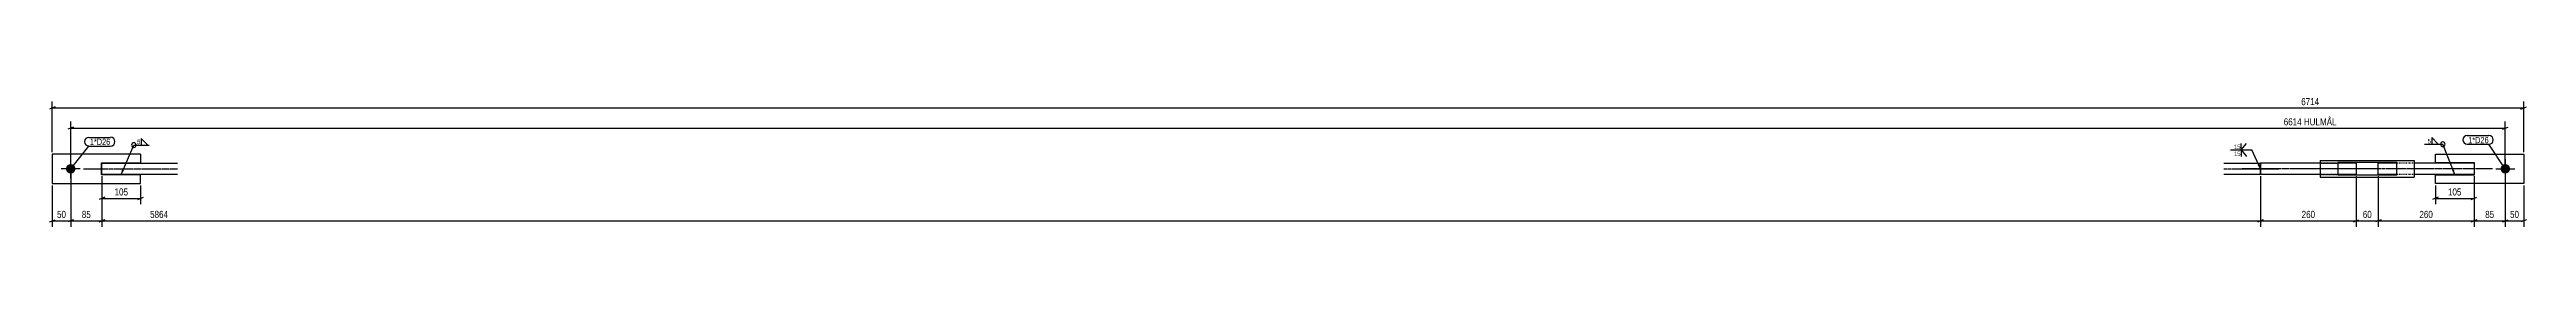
# Model space of a CAD drawing. Header units: millimetres. Extents: x 12 to 19682, y -28 to 365.
# Drawn here: x 12954 to 19682, y 12 to 365 of the extents above; entities that cross this region are included whole.
import ezdxf

# ---------------------------------------------------------------- set-up
doc = ezdxf.new("R2010")
doc.units = ezdxf.units.MM
doc.linetypes.add('DXK_LINE_DOT2', pattern=[3.9198, 1.9599, -1.9599])
doc.linetypes.add('DXK_LINE_DOT3', pattern=[5.9187, 2.979, -0.9799, 0.9799, -0.9799])
for name, color, linetype in [('MÅLSÆTNING', 7, 'Continuous'), ('STÅL', 7, 'Continuous'), ('TEKST', 7, 'Continuous')]:
    doc.layers.add(name, color=color, linetype=linetype)
doc.styles.add('Arial Narrow', font='ARIALN.TTF', dxfattribs={"height": 0.2})

msp = doc.modelspace()

# ---------------------------------------------------------------- hatches: boundary and pattern name
at = {"layer": 'STÅL', "linetype": 'Continuous'}
for points in [[(13011.1, 155.8, -1), (13011.1, 181.8, -1)], [(19624.8, 181.8, -1), (19624.8, 155.8, -1)]]:
    msp.add_hatch(color=96, dxfattribs=at).paths.add_polyline_path(points)
at = {"layer": 'TEKST', "linetype": 'Continuous'}
msp.add_hatch(color=3, dxfattribs=at).paths.add_polyline_path([(18957.3, 181.5), (18959.8, 168.8), (18951.7, 178.9)])

# ---------------------------------------------------------------- linework, layer by layer
at = {"layer": 'MÅLSÆTNING', "color": 7, "linetype": 'Continuous'}
for p, q in [((12968.6, 336.6), (12953.6, 330.6)), ((12961.1, 213.8), (12961.1, 351.3)), ((19667.3, 330.6), (19682.3, 336.6)), ((19674.8, 213.8), (19674.8, 351.3)), ((12961.1, 333.6), (19674.8, 333.6)), ((13018.6, 281.8), (13003.6, 275.8)), ((13011.1, 173.8), (13011.1, 296.6)), ((13011.1, 278.8), (19624.8, 278.8)), ((19617.3, 275.8), (19632.3, 281.8)), ((19624.8, 173.8), (19624.8, 296.6)), ((13011.1, 163.8), (13011.1, 12)), ((13096.1, 148.8), (13096.1, 72.9)), ((18959.8, 148.8), (18959.8, 12)), ((18959.8, 148.8), (18959.8, 12)), ((19219.8, 148.8), (19219.8, 12)), ((19279.8, 148.8), (19279.8, 12)), ((19279.8, 148.8), (19279.8, 12)), ((19539.8, 148.8), (19539.8, 12)), ((19624.8, 163.8), (19624.8, 12)), ((12961.1, 123.8), (12961.1, 12)), ((13103.6, 91.9), (13088.6, 85.9)), ((13096.1, 88.9), (13201.1, 88.9)), ((13193.6, 85.9), (13208.6, 91.9)), ((13201.1, 123.8), (13201.1, 72.9)), ((19674.8, 123.8), (19674.8, 12)), ((12953.6, 25), (12968.6, 31)), ((12961.1, 28), (13011.1, 28)), ((13018.6, 31), (13003.6, 25)), ((13103.6, 31), (13088.6, 25)), ((13088.6, 25), (13103.6, 31)), ((13096.1, 28), (18959.8, 28)), ((18967.3, 31), (18952.3, 25)), ((18952.3, 25), (18967.3, 31)), ((19212.3, 25), (19227.3, 31)), ((19219.8, 28), (19279.8, 28)), ((19287.3, 31), (19272.3, 25)), ((19287.3, 31), (19272.3, 25)), ((19547.3, 31), (19532.3, 25)), ((19617.3, 25), (19632.3, 31)), ((19624.8, 28), (19674.8, 28)), ((19682.3, 31), (19667.3, 25))]:
    msp.add_line(p, q, dxfattribs=at)
at = {"layer": 'STÅL', "color": 2, "linetype": 'Continuous'}
for p, q in [((13201.1, 208.8), (12961.1, 208.8)), ((12961.1, 208.8), (12961.1, 128.8)), ((13201.1, 208.8), (13201.1, 184.8)), ((19434.8, 184.8), (19434.8, 208.8)), ((19434.8, 208.8), (19674.8, 208.8)), ((19674.8, 208.8), (19674.8, 128.8)), ((13095.1, 152.8), (13095.1, 184.8)), ((13095.1, 184.8), (13201.1, 184.8)), ((13201.1, 152.8), (13095.1, 152.8)), ((13096.1, 183.8), (13301.1, 183.8)), ((13096.1, 153.8), (13096.1, 183.8)), ((13301.1, 153.8), (13096.1, 153.8)), ((13201.1, 128.8), (13201.1, 152.8)), ((18859.8, 183.8), (18959.8, 183.8)), ((18959.8, 153.8), (18859.8, 153.8)), ((19122.3, 183.8), (18959.8, 183.8)), ((18959.8, 153.8), (18959.8, 183.8)), ((18959.8, 183.8), (18959.8, 181.8)), ((18959.8, 181.8), (18959.8, 153.8)), ((19122.3, 153.8), (18959.8, 153.8)), ((19122.3, 191.3), (19377.3, 191.3)), ((19122.3, 191.3), (19122.3, 149.3)), ((19122.3, 149.3), (19122.3, 146.3)), ((19122.3, 146.3), (19377.3, 146.3)), ((19329.8, 186.3), (19169.8, 186.3)), ((19169.8, 186.3), (19169.8, 151.3)), ((19219.8, 183.8), (19169.8, 183.8)), ((19219.8, 153.8), (19169.8, 153.8)), ((19329.8, 151.3), (19169.8, 151.3)), ((19219.8, 183.8), (19219.8, 161.3)), ((19219.8, 161.3), (19219.8, 153.8)), ((19329.8, 183.8), (19279.8, 183.8)), ((19279.8, 153.8), (19279.8, 183.8)), ((19329.8, 153.8), (19279.8, 153.8)), ((19329.8, 151.3), (19329.8, 186.3)), ((19377.3, 191.3), (19377.3, 146.3)), ((19539.8, 183.8), (19377.3, 183.8)), ((19539.8, 153.8), (19377.3, 153.8)), ((19540.8, 184.8), (19434.8, 184.8)), ((19434.8, 128.8), (19434.8, 152.8)), ((19434.8, 152.8), (19540.8, 152.8)), ((19539.8, 183.8), (19539.8, 161.3)), ((19539.8, 161.3), (19539.8, 153.8)), ((19540.8, 152.8), (19540.8, 184.8)), ((12961.1, 128.8), (13201.1, 128.8)), ((19674.8, 128.8), (19434.8, 128.8))]:
    msp.add_line(p, q, dxfattribs=at)
at = {"layer": 'STÅL', "color": 96, "linetype": 'Continuous'}
for p, q in [((13037.1, 168.8), (12985.1, 168.8)), ((13011.1, 142.8), (13011.1, 194.8)), ((19598.8, 168.8), (19650.8, 168.8)), ((19624.8, 194.8), (19624.8, 142.8))]:
    msp.add_line(p, q, dxfattribs=at)
at = {"layer": 'STÅL', "color": 7, "linetype": 'DXK_LINE_DOT3'}
for p, q in [((13046.1, 168.8), (13301.1, 168.8)), ((18859.8, 168.8), (19009.8, 168.8)), ((19269.8, 168.8), (18909.8, 168.8)), ((19229.8, 168.8), (19072.3, 168.8)), ((19589.8, 168.8), (19229.8, 168.8))]:
    msp.add_line(p, q, dxfattribs=at)
at = {"layer": 'STÅL', "color": 7, "linetype": 'DXK_LINE_DOT2'}
for p, q in [((19169.8, 183.8), (19122.3, 183.8)), ((19122.3, 183.8), (19169.8, 183.8)), ((19169.8, 153.8), (19122.3, 153.8)), ((19122.3, 153.8), (19169.8, 153.8)), ((19377.3, 183.8), (19329.8, 183.8)), ((19377.3, 153.8), (19329.8, 153.8))]:
    msp.add_line(p, q, dxfattribs=at)

# ---------------------------------------------------------------- wipeouts: each hides what was drawn before it
at = {"color": 0}
msp.add_wipeout([(18903.4, 221.4), (18903.4, 235.9), (18886.2, 235.9), (18886.2, 221.4)], dxfattribs=at).dxf.layer = 'TEKST'

# ---------------------------------------------------------------- next in the draw order: linework, layer by layer
at = {"layer": 'TEKST', "color": 3, "linetype": 'Continuous'}
for q in [(18922, 237.7), (18907.7, 237.7)]:
    msp.add_line((18907.7, 219.9), q, dxfattribs=at)

# ---------------------------------------------------------------- next in the draw order: wipeouts: each hides what was drawn before it
at = {"color": 0}
for points, layer in [([(19123.1, 337.3), (19123.1, 365.3), (19066.4, 365.3), (19066.4, 337.3)], 'MÅLSÆTNING'), ([(13170.9, 92.7), (13170.9, 120.7), (13126.3, 120.7), (13126.3, 92.7)], 'MÅLSÆTNING'), ([(13002.3, 31.8), (13002.3, 59.8), (12969.9, 59.8), (12969.9, 31.8)], 'MÅLSÆTNING'), ([(13279.5, 31.8), (13279.5, 59.8), (13222.8, 59.8), (13222.8, 31.8)], 'MÅLSÆTNING'), ([(19665.9, 31.8), (19665.9, 59.8), (19633.6, 59.8), (19633.6, 31.8)], 'MÅLSÆTNING'), ([(13200, 234.7), (13200, 249.2), (13190.4, 249.2), (13190.4, 234.7)], 'TEKST'), ([(19422.3, 236.9), (19422.3, 251.4), (19412.7, 251.4), (19412.7, 236.9)], 'TEKST'), ([(19577.4, 238.3), (19577.4, 255.8), (19524.1, 255.8), (19524.1, 238.3)], 'TEKST')]:
    msp.add_wipeout(points, dxfattribs=at).dxf.layer = layer

# ---------------------------------------------------------------- next in the draw order: hatches: boundary and pattern name
at = {"layer": 'TEKST', "linetype": 'Continuous'}
msp.add_hatch(color=3, dxfattribs=at).paths.add_polyline_path([(13156, 164), (13148.1, 153.8), (13150.2, 166.5)])

# ---------------------------------------------------------------- next in the draw order: linework, layer by layer
at = {"layer": 'MÅLSÆTNING', "color": 7, "linetype": 'Continuous'}
for p, q in [((13011.1, 163.8), (13011.1, 12)), ((13096.1, 148.8), (13096.1, 12)), ((13096.1, 148.8), (13096.1, 12)), ((19624.8, 163.8), (19624.8, 12)), ((13018.6, 31), (13003.6, 25)), ((13011.1, 28), (13096.1, 28)), ((19539.8, 28), (19624.8, 28)), ((19617.3, 25), (19632.3, 31))]:
    msp.add_line(p, q, dxfattribs=at)
at = {"layer": 'TEKST', "color": 3, "linetype": 'Continuous'}
for p, q in [((13148.1, 153.8), (13182.6, 233.2)), ((13182.6, 233.2), (13224, 233.2)), ((13220.4, 233.2), (13202.6, 251)), ((13202.6, 251), (13202.6, 233.2)), ((13202.6, 233.2), (13220.4, 233.2)), ((19405, 235.4), (19455.1, 235.4)), ((19442.8, 235.4), (19424.9, 253.3)), ((19424.9, 253.3), (19424.9, 235.4)), ((19424.9, 235.4), (19442.8, 235.4))]:
    msp.add_line(p, q, dxfattribs=at)
for centre, start, end in [((13182.6, 233.2), 90, 270), ((13182.6, 233.2), 270, 90), ((19455.1, 235.4), 90, 270), ((19455.1, 235.4), 270, 90)]:
    msp.add_arc(centre, 6.25, start, end, dxfattribs=at)

# ---------------------------------------------------------------- next in the draw order: texts
at = {"layer": 'MÅLSÆTNING', "color": 3, "style": 'Arial Narrow'}
for s, p in [('6714', (19070.4, 341.3)), ('105', (13130.3, 96.7)), ('50', (12973.9, 35.8)), ('5864', (13226.8, 35.8)), ('50', (19637.6, 35.8))]:
    msp.add_text(s, height=19.09, dxfattribs=at).set_placement(p)
at = {"layer": 'TEKST', "color": 3, "style": 'Arial Narrow'}
for p in [(13191.4, 235.7), (19413.7, 237.9)]:
    msp.add_text('5', height=11.9, dxfattribs=at).set_placement(p)

# ---------------------------------------------------------------- next in the draw order: wipeouts: each hides what was drawn before it
at = {"color": 0, "linetype": 'Continuous'}
msp.add_wipeout([(18903.4, 202.6), (18903.4, 217.1), (18886.2, 217.1), (18886.2, 202.6)], dxfattribs=at).dxf.layer = 'TEKST'
at = {"color": 0}
msp.add_wipeout([(19577.4, 238.3), (19577.4, 255.8), (19524.1, 255.8), (19524.1, 238.3)], dxfattribs=at).dxf.layer = 'TEKST'

# ---------------------------------------------------------------- next in the draw order: linework, layer by layer
at = {"layer": 'TEKST', "color": 3, "linetype": 'Continuous'}
for p, q in [((18878.4, 219.9), (18936.1, 219.9)), ((18907.7, 219.9), (18922, 202)), ((18907.7, 219.9), (18907.7, 202)), ((18959.8, 168.8), (18936.1, 219.9))]:
    msp.add_line(p, q, dxfattribs=at)
at = {"layer": 'TEKST', "color": 7, "linetype": 'Continuous'}
for p, q in [((19521.1, 258.8), (19580.4, 258.8)), ((19521.1, 235.3), (19580.4, 235.3)), ((19624.8, 168.8), (19580.4, 235.3))]:
    msp.add_line(p, q, dxfattribs=at)
for centre, radius, start, end in [((19521.1, 247.1), 11.7, 90, 270), ((19580.4, 247.1), 11.8, 270, 90)]:
    msp.add_arc(centre, radius, start, end, dxfattribs=at)

# ---------------------------------------------------------------- next in the draw order: texts
at = {"layer": 'TEKST', "color": 3, "style": 'Arial Narrow'}
for s, height, p in [('15', 11.93, (18887.2, 222.4)), ('1*D26', 16.7, (19524.1, 238.3))]:
    msp.add_text(s, height=height, dxfattribs=at).set_placement(p)
at = {"layer": 'TEKST', "color": 3, "linetype": 'Continuous', "style": 'Arial Narrow'}
msp.add_text('15', height=11.93, dxfattribs=at).set_placement((18887.2, 203.6))

# ---------------------------------------------------------------- next in the draw order: wipeouts: each hides what was drawn before it
at = {"color": 0}
for points, layer in [([(19170.6, 282.6), (19170.6, 310.6), (19018.9, 310.6), (19018.9, 282.6)], 'MÅLSÆTNING'), ([(13069.8, 31.8), (13069.8, 59.8), (13037.4, 59.8), (13037.4, 31.8)], 'MÅLSÆTNING'), ([(19598.4, 31.8), (19598.4, 59.8), (19566.1, 59.8), (19566.1, 31.8)], 'MÅLSÆTNING'), ([(13116.5, 233.6), (13116.5, 251.1), (13063.2, 251.1), (13063.2, 233.6)], 'TEKST')]:
    msp.add_wipeout(points, dxfattribs=at).dxf.layer = layer

# ---------------------------------------------------------------- next in the draw order: linework, layer by layer
at = {"layer": 'MÅLSÆTNING', "color": 7, "linetype": 'Continuous'}
for p, q in [((19539.8, 148.8), (19539.8, 12)), ((19539.8, 148.8), (19539.8, 72.9)), ((19532.3, 85.9), (19547.3, 91.9)), ((19279.8, 28), (19539.8, 28)), ((19532.3, 25), (19547.3, 31))]:
    msp.add_line(p, q, dxfattribs=at)

# ---------------------------------------------------------------- next in the draw order: texts
at = {"layer": 'MÅLSÆTNING', "color": 3, "style": 'Arial Narrow'}
for s, height, p in [('6614 HULMÅL', 19.089, (19022.9, 286.6)), ('85', 19.09, (13041.4, 35.8)), ('85', 19.09, (19570.1, 35.8))]:
    msp.add_text(s, height=height, dxfattribs=at).set_placement(p)

# ---------------------------------------------------------------- next in the draw order: wipeouts: each hides what was drawn before it
at = {"color": 0}
msp.add_wipeout([(13116.5, 233.6), (13116.5, 251.1), (13063.2, 251.1), (13063.2, 233.6)], dxfattribs=at).dxf.layer = 'TEKST'

# ---------------------------------------------------------------- next in the draw order: linework, layer by layer
at = {"layer": 'TEKST', "color": 7, "linetype": 'Continuous'}
for p, q in [((13011.1, 168.8), (13060.2, 230.6)), ((13060.2, 254.1), (13119.5, 254.1)), ((13060.2, 230.6), (13119.5, 230.6))]:
    msp.add_line(p, q, dxfattribs=at)
for centre, radius, start, end in [((13060.2, 242.4), 11.7, 90, 270), ((13119.5, 242.4), 11.8, 270, 90)]:
    msp.add_arc(centre, radius, start, end, dxfattribs=at)

# ---------------------------------------------------------------- next in the draw order: texts
at = {"layer": 'TEKST', "color": 3, "style": 'Arial Narrow'}
msp.add_text('1*D26', height=16.7, dxfattribs=at).set_placement((13063.2, 233.6))

# ---------------------------------------------------------------- next in the draw order: wipeouts: each hides what was drawn before it
at = {"color": 0}
for points in [[(19265.9, 31.8), (19265.9, 59.8), (19233.6, 59.8), (19233.6, 31.8)], [(19432, 31.8), (19432, 59.8), (19387.5, 59.8), (19387.5, 31.8)]]:
    msp.add_wipeout(points, dxfattribs=at).dxf.layer = 'MÅLSÆTNING'

# ---------------------------------------------------------------- next in the draw order: linework, layer by layer
at = {"layer": 'MÅLSÆTNING', "color": 7, "linetype": 'Continuous'}
for p, q in [((19219.8, 148.8), (19219.8, 12)), ((19442.3, 91.9), (19427.3, 85.9)), ((19434.8, 123.8), (19434.8, 72.9)), ((19434.8, 88.9), (19539.8, 88.9)), ((18959.8, 28), (19219.8, 28)), ((19212.3, 25), (19227.3, 31))]:
    msp.add_line(p, q, dxfattribs=at)

# ---------------------------------------------------------------- next in the draw order: texts
at = {"layer": 'MÅLSÆTNING', "color": 3, "style": 'Arial Narrow'}
for s, p in [('60', (19237.6, 35.8)), ('260', (19391.5, 35.8))]:
    msp.add_text(s, height=19.09, dxfattribs=at).set_placement(p)

# ---------------------------------------------------------------- next in the draw order: wipeouts: each hides what was drawn before it
at = {"color": 0}
for points in [[(19509.5, 92.7), (19509.5, 120.7), (19465, 120.7), (19465, 92.7)], [(19112, 31.8), (19112, 59.8), (19067.5, 59.8), (19067.5, 31.8)]]:
    msp.add_wipeout(points, dxfattribs=at).dxf.layer = 'MÅLSÆTNING'

# ---------------------------------------------------------------- next in the draw order: hatches: boundary and pattern name
at = {"layer": 'TEKST', "linetype": 'Continuous'}
msp.add_hatch(color=3, dxfattribs=at).paths.add_polyline_path([(19485.6, 166.6), (19487.3, 153.8), (19479.8, 164.3)])

# ---------------------------------------------------------------- next in the draw order: linework, layer by layer
at = {"layer": 'TEKST', "color": 3, "linetype": 'Continuous'}
msp.add_line((19487.3, 153.8), (19455.1, 235.4), dxfattribs=at)

# ---------------------------------------------------------------- next in the draw order: texts
at = {"layer": 'MÅLSÆTNING', "color": 3, "style": 'Arial Narrow'}
for s, p in [('105', (19469, 96.7)), ('260', (19071.5, 35.8))]:
    msp.add_text(s, height=19.09, dxfattribs=at).set_placement(p)

doc.saveas('drawing.dxf')
